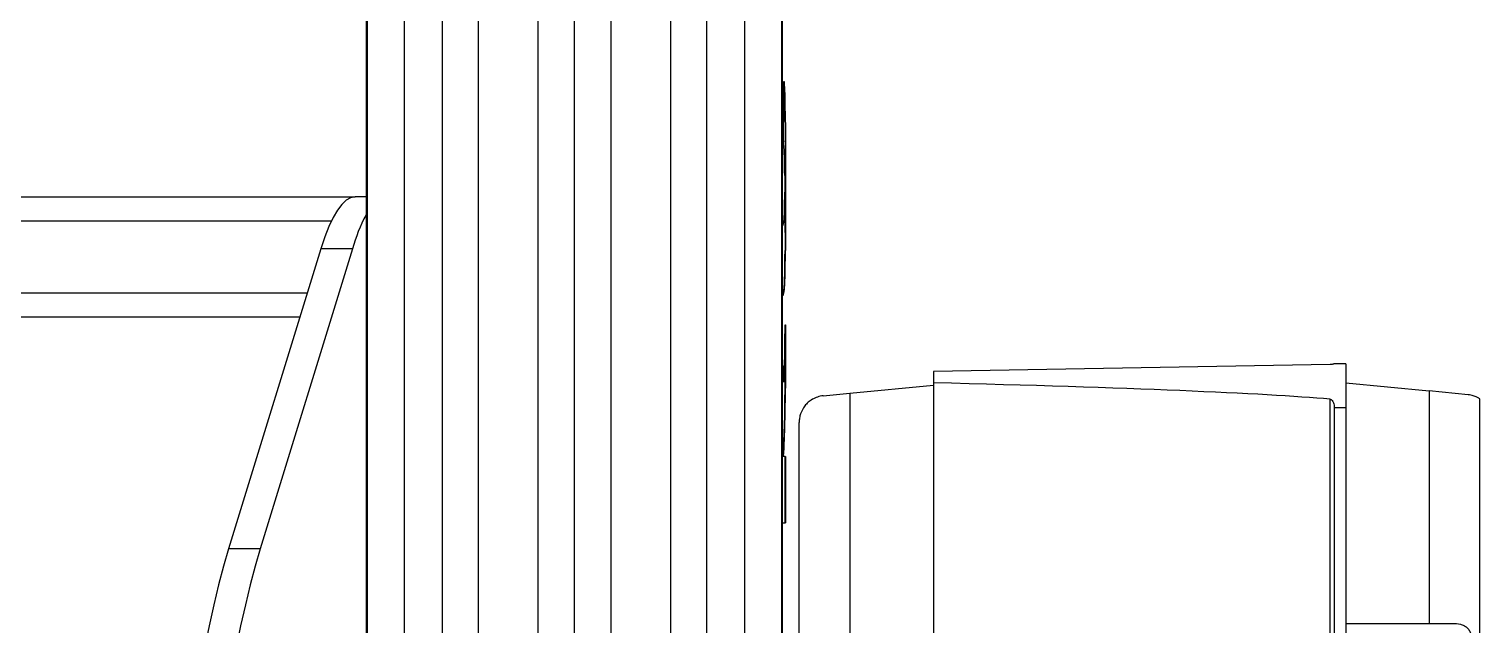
# Model space of a CAD drawing. Header units: centimetres. Extents: x 470464 to 524273, y 49611 to 59074.
# Drawn here: x 488116.6 to 488152.84, y 54009.38 to 54024.26 of the extents above; entities that cross this region are included whole.
import ezdxf

# ---------------------------------------------------------------- set-up
doc = ezdxf.new("R2010")
doc.units = ezdxf.units.CM
doc.header["$MEASUREMENT"] = 0
doc.layers.add('vinç', color=7, linetype='Continuous')

# ---------------------------------------------------------------- blocks, each defined once
blk = doc.blocks.new('fdtrhrghrtsehserhtr')
at = {"color": 2, "linetype": 'Continuous', "lineweight": 25}
for p, q in [((427558.187, 71814.099), (427531.966, 71814.099)), ((427531.856, 71813.806), (427531.762, 71812.833)), ((427537.568, 71812.833), (427537.568, 71813.414)), ((427531.561, 71810.749), (427531.762, 71812.833)), ((427531.762, 71812.833), (427537.568, 71812.833)), ((427537.568, 71810.749), (427537.568, 71812.833)), ((427531.082, 71810.749), (427531.082, 71810.459)), ((427531.082, 71810.749), (427532.182, 71810.749)), ((427532.182, 71810.749), (427532.182, 71810.459)), ((427532.182, 71810.749), (427557.97, 71810.749)), ((427532.182, 71810.459), (427557.97, 71810.459)), ((427531.103, 71810.354), (427531.276, 71800.449)), ((427558.184, 71810.354), (427531.969, 71810.354)), ((427531.276, 71800.449), (427531.559, 71800.449)), ((427531.559, 71800.449), (427558.594, 71800.449)), ((427531.819, 71798.365), (427531.618, 71800.449)), ((427531.819, 71798.365), (427558.368, 71798.365)), ((427531.883, 71797.701), (427531.819, 71798.365)), ((427549.982, 71797.099), (427532.546, 71797.099)), ((427909.419, 71796.684), (427339.423, 71796.684)), ((427339.423, 71796.657), (427909.419, 71796.657)), ((427524.036, 71796.716), (427524.036, 71796.726)), ((427524.042, 71796.716), (427524.042, 71796.726)), ((427524.098, 71796.722), (427524.098, 71796.732)), ((427524.165, 71796.728), (427524.165, 71796.738)), ((427524.242, 71796.732), (427524.242, 71796.742)), ((427524.33, 71796.735), (427524.33, 71796.745)), ((427524.428, 71796.738), (427524.428, 71796.748)), ((427524.536, 71796.74), (427524.536, 71796.75)), ((427524.655, 71796.742), (427524.655, 71796.752)), ((427524.781, 71796.743), (427524.781, 71796.753)), ((427524.916, 71796.744), (427524.916, 71796.754)), ((427525.06, 71796.745), (427525.06, 71796.755)), ((427525.213, 71796.745), (427525.213, 71796.755)), ((427525.373, 71796.745), (427525.373, 71796.755)), ((427527.753, 71796.755), (427525.516, 71796.755)), ((427525.542, 71796.745), (427525.516, 71796.745)), ((427525.542, 71796.745), (427525.542, 71796.755)), ((427525.718, 71796.755), (427525.901, 71796.755)), ((427525.718, 71796.745), (427525.718, 71796.755)), ((427525.901, 71796.745), (427525.718, 71796.745)), ((427525.901, 71796.755), (427526.091, 71796.755)), ((427525.901, 71796.745), (427525.901, 71796.755)), ((427526.091, 71796.745), (427525.901, 71796.745)), ((427526.091, 71796.755), (427526.288, 71796.755)), ((427526.091, 71796.745), (427526.091, 71796.755)), ((427526.288, 71796.745), (427526.091, 71796.745)), ((427526.288, 71796.755), (427526.491, 71796.755)), ((427526.288, 71796.745), (427526.288, 71796.755)), ((427526.491, 71796.745), (427526.288, 71796.745)), ((427526.328, 71796.736), (427526.456, 71796.737)), ((427526.456, 71796.737), (427526.594, 71796.737)), ((427526.491, 71796.755), (427526.699, 71796.755)), ((427526.491, 71796.745), (427526.491, 71796.755)), ((427526.699, 71796.745), (427526.491, 71796.745)), ((427526.594, 71796.737), (427526.701, 71796.737)), ((427526.699, 71796.755), (427526.9, 71796.755)), ((427526.699, 71796.745), (427526.699, 71796.755)), ((427526.9, 71796.745), (427526.699, 71796.745)), ((427526.701, 71796.737), (427526.894, 71796.736)), ((427526.894, 71796.736), (427526.988, 71796.736)), ((427526.9, 71796.745), (427526.9, 71796.755)), ((427526.9, 71796.755), (427527.095, 71796.755)), ((427527.095, 71796.745), (427526.9, 71796.745)), ((427527.095, 71796.755), (427527.282, 71796.755)), ((427527.095, 71796.745), (427527.095, 71796.755)), ((427527.282, 71796.745), (427527.095, 71796.745)), ((427527.282, 71796.755), (427527.463, 71796.755)), ((427527.282, 71796.745), (427527.282, 71796.755)), ((427527.463, 71796.745), (427527.282, 71796.745)), ((427527.463, 71796.755), (427527.636, 71796.755)), ((427527.463, 71796.745), (427527.463, 71796.755)), ((427527.636, 71796.745), (427527.463, 71796.745)), ((427527.636, 71796.745), (427527.636, 71796.755)), ((427527.802, 71796.745), (427527.753, 71796.745)), ((427527.802, 71796.745), (427527.802, 71796.755)), ((427527.961, 71796.745), (427527.961, 71796.755)), ((427528.112, 71796.745), (427528.112, 71796.755)), ((427528.255, 71796.745), (427528.255, 71796.755)), ((427528.39, 71796.744), (427528.39, 71796.754)), ((427528.518, 71796.743), (427528.518, 71796.753)), ((427528.637, 71796.742), (427528.637, 71796.752)), ((427528.749, 71796.74), (427528.749, 71796.75)), ((427528.851, 71796.738), (427528.851, 71796.748)), ((427528.945, 71796.736), (427528.945, 71796.746)), ((427529.03, 71796.733), (427529.03, 71796.743)), ((427529.107, 71796.729), (427529.107, 71796.739)), ((427529.174, 71796.725), (427529.174, 71796.735)), ((427529.283, 71796.714), (427529.283, 71796.724)), ((427529.352, 71796.699), (427529.352, 71796.709)), ((427529.373, 71796.69), (427529.373, 71796.7)), ((427529.384, 71796.684), (427529.384, 71796.69)), ((427530.114, 71796.755), (427531.693, 71796.755)), ((427530.114, 71796.745), (427530.114, 71796.755)), ((427531.693, 71796.745), (427530.114, 71796.745)), ((427531.761, 71796.755), (427530.183, 71796.755)), ((427531.693, 71796.745), (427531.693, 71796.755)), ((427535.058, 71796.755), (427533.402, 71796.755)), ((427533.402, 71796.755), (427535.058, 71796.755)), ((427533.402, 71796.755), (427533.402, 71796.755)), ((427533.402, 71796.745), (427533.402, 71796.755)), ((427533.402, 71796.745), (427533.402, 71796.699)), ((427535.058, 71796.745), (427533.402, 71796.745)), ((427535.058, 71796.755), (427535.058, 71796.755)), ((427535.058, 71796.745), (427535.058, 71796.755)), ((427535.058, 71796.684), (427535.058, 71796.745)), ((427339.423, 71795.731), (427909.419, 71795.731)), ((427339.423, 71794.788), (427784.918, 71794.788)), ((427339.423, 71793.882), (427784.918, 71793.882)), ((427339.423, 71792.397), (427784.918, 71792.397)), ((427339.423, 71791.484), (427784.918, 71791.484)), ((427339.423, 71790.571), (427784.918, 71790.571)), ((427339.423, 71789.086), (427784.918, 71789.086)), ((427339.423, 71788.18), (427788.976, 71788.18)), ((427339.423, 71787.237), (427789.774, 71787.237)), ((427339.423, 71786.311), (427790.557, 71786.311)), ((427339.423, 71786.284), (427790.58, 71786.284)), ((427526.918, 71786.284), (427526.918, 71786.008)), ((427526.918, 71731.989), (427526.918, 71786.008)), ((427528.213, 71785.942), (427535.706, 71783.64)), ((427528.213, 71785.942), (427528.213, 71785.154)), ((427527.518, 71732.582), (427527.518, 71785.416)), ((427528.213, 71785.154), (427535.706, 71782.852)), ((427529.318, 71784.814), (427529.318, 71733.183)), ((427529.918, 71784.63), (427529.918, 71733.368)), ((427535.706, 71783.64), (427535.706, 71782.852))]:
    blk.add_line(p, q, dxfattribs=at)
at = {"color": 2, "linetype": 'Continuous', "lineweight": 25, "flags": 128}
for points in [[(427526.918, 71786.008), (427526.939, 71785.897), (427527.001, 71785.786), (427527.104, 71785.676), (427527.247, 71785.567), (427527.431, 71785.46), (427527.653, 71785.355), (427527.914, 71785.253), (427528.213, 71785.154)], [(427535.706, 71783.64), (427536.14, 71783.513), (427536.606, 71783.389), (427537.101, 71783.269), (427537.625, 71783.152), (427538.178, 71783.04), (427538.757, 71782.931), (427539.363, 71782.827), (427539.993, 71782.728), (427540.647, 71782.633), (427541.324, 71782.544), (427542.022, 71782.459), (427542.741, 71782.38), (427543.478, 71782.306), (427544.232, 71782.237), (427545.003, 71782.174), (427545.788, 71782.117), (427546.587, 71782.066), (427547.397, 71782.021), (427548.218, 71781.982)], [(427535.706, 71782.852), (427536.14, 71782.725), (427536.606, 71782.601), (427537.101, 71782.481), (427537.625, 71782.364), (427538.178, 71782.252), (427538.757, 71782.143), (427539.363, 71782.04), (427539.993, 71781.94), (427540.647, 71781.846), (427541.324, 71781.756), (427542.022, 71781.671), (427542.741, 71781.592), (427543.478, 71781.518), (427544.232, 71781.449), (427545.003, 71781.387), (427545.788, 71781.329), (427546.587, 71781.278), (427547.397, 71781.233), (427548.218, 71781.194)]]:
    blk.add_lwpolyline(points, dxfattribs=at)
at = {"color": 2, "linetype": 'Continuous', "lineweight": 25}
blk.add_arc((427529.37, 71790.04), 4.258, 241.892, 254.2292, dxfattribs=at)
for centre, major_axis, ratio, start_param, end_param in [((427532.182, 71748.536), (0, 63.019), 0.017455, 0.1955, 0.602764), ((427510.73, 71742.338), (402.213, 0), 0.13527, 1.533762, 1.537709), ((427524.543, 71742.338), (0, 54.417), 0.282376, 0.028956, 0.032621), ((427524.543, 71742.338), (0, 54.407), 0.282376, 0.028961, 0.032627), ((427524.654, 71742.338), (0, 54.417), 0.353106, 0.025476, 0.028956), ((427524.654, 71742.338), (0, 54.407), 0.353106, 0.02548, 0.028961), ((427524.763, 71742.338), (0, 54.417), 0.431497, 0.022181, 0.025476), ((427524.763, 71742.338), (0, 54.407), 0.431497, 0.022186, 0.02548), ((427524.869, 71742.338), (0, 54.417), 0.518962, 0.019073, 0.022181), ((427524.869, 71742.338), (0, 54.407), 0.518962, 0.019077, 0.022186), ((427524.971, 71742.338), (0, 54.417), 0.617286, 0.016152, 0.019073), ((427524.971, 71742.338), (0, 54.407), 0.617286, 0.016155, 0.019077), ((427525.069, 71742.338), (0, 54.417), 0.728752, 0.013419, 0.016152), ((427525.069, 71742.338), (0, 54.407), 0.728752, 0.013421, 0.016155), ((427525.158, 71742.338), (0, 54.417), 0.850556, 0.010868, 0.013419), ((427525.158, 71742.338), (0, 54.407), 0.850556, 0.01087, 0.013421), ((427525.24, 71742.338), (0, 54.417), 0.990596, 0.008518, 0.010868), ((427525.24, 71742.338), (0, 54.407), 0.990596, 0.00852, 0.01087), ((427525.317, 71742.338), (62.953, 0), 0.864408, 1.577166, 1.579315), ((427525.317, 71742.338), (62.942, 0), 0.864408, 1.577167, 1.579316), ((427525.387, 71742.338), (73.834, 0), 0.737026, 1.575218, 1.577166), ((427525.387, 71742.338), (73.82, 0), 0.737026, 1.575219, 1.577167), ((427525.986, 71742.338), (0, 54.407), 0.181917, 0.033779, 0.036237), ((427526.226, 71742.338), (0, 54.407), 0.312494, 0.029126, 0.033779), ((427526.469, 71742.338), (0, 54.407), 0.465543, 0.026987, 0.029126), ((427526.667, 71742.338), (0, 54.407), 0.600637, 0.025011, 0.026987), ((427526.874, 71742.338), (0, 54.407), 0.752656, 0.023189, 0.025011), ((427527.163, 71742.338), (0, 54.407), 0.981608, 0.021585, 0.023189), ((427527.523, 71742.338), (70.105, 0), 0.776087, 1.591014, 1.592381), ((427528.01, 71742.338), (94.176, 0), 0.577723, 1.589887, 1.591014), ((427525.562, 71742.338), (77.606, 0), 0.701069, 1.550133, 1.551249), ((427525.957, 71742.338), (58.459, 0), 0.930701, 1.548731, 1.550133), ((427526.292, 71742.338), (0, 54.407), 0.795588, 6.259374, 6.26112), ((427526.533, 71742.338), (0, 54.407), 0.609809, 6.257273, 6.259374), ((427526.728, 71742.338), (0, 54.407), 0.47144, 6.254807, 6.257273), ((427526.916, 71742.338), (0, 54.407), 0.349632, 6.251927, 6.254807), ((427527.075, 71742.338), (0, 54.407), 0.255664, 6.248605, 6.251927), ((427527.217, 71742.338), (0, 54.407), 0.180149, 6.244834, 6.248605), ((427527.361, 71742.338), (0, 54.407), 0.11121, 6.240555, 6.244834), ((427527.488, 71742.338), (0, 54.407), 0.056459, 6.235748, 6.240555), ((427527.753, 71742.338), (144.429, 0), 0.376709, 1.570796, 1.571604), ((427527.9, 71742.338), (72.834, 0), 0.747142, 1.564063, 1.565919), ((427527.9, 71742.338), (72.821, 0), 0.747142, 1.564061, 1.565918), ((427527.968, 71742.338), (62.7, 0), 0.867904, 1.562032, 1.564063), ((427527.968, 71742.338), (62.688, 0), 0.867904, 1.56203, 1.564061), ((427528.043, 71742.338), (0, 54.417), 0.994934, 6.272214, 6.274421), ((427528.043, 71742.338), (0, 54.407), 0.994934, 6.272212, 6.274419), ((427528.121, 71742.338), (0, 54.417), 0.864939, 6.269849, 6.272214), ((427528.121, 71742.338), (0, 54.407), 0.864939, 6.269847, 6.272212), ((427528.205, 71742.338), (0, 54.417), 0.748797, 6.267331, 6.269849), ((427528.205, 71742.338), (0, 54.407), 0.748797, 6.267328, 6.269847), ((427528.294, 71742.338), (0, 54.417), 0.645683, 6.264658, 6.267331), ((427528.294, 71742.338), (0, 54.407), 0.645683, 6.264654, 6.267328), ((427528.387, 71742.338), (0, 54.417), 0.55373, 6.261831, 6.264658), ((427528.387, 71742.338), (0, 54.407), 0.55373, 6.261827, 6.264654), ((427528.483, 71742.338), (0, 54.417), 0.471157, 6.258851, 6.261831), ((427528.483, 71742.338), (0, 54.407), 0.471157, 6.258847, 6.261827), ((427528.582, 71742.338), (0, 54.417), 0.396541, 6.255718, 6.258851), ((427528.582, 71742.338), (0, 54.407), 0.396541, 6.255713, 6.258847), ((427528.73, 71742.338), (0, 54.417), 0.297055, 6.249011, 6.255718), ((427528.73, 71742.338), (0, 54.407), 0.297055, 6.249004, 6.255713), ((427528.953, 71742.338), (0, 54.417), 0.177304, 6.241778, 6.249011), ((427528.953, 71742.338), (0, 54.407), 0.177304, 6.241771, 6.249004), ((427529.13, 71742.338), (0, 54.417), 0.098497, 6.237963, 6.241778), ((427529.13, 71742.338), (0, 54.407), 0.098497, 6.237955, 6.241771), ((427529.248, 71742.338), (0, 54.417), 0.050734, 6.234012, 6.237963), ((427529.248, 71742.338), (0, 54.407), 0.050734, 6.235618, 6.237955), ((427530.183, 71742.338), (0, 54.417), 0.744004, 0, 0.001715), ((427530.183, 71742.338), (0, 54.407), 0.744004, 6.249675, 6.28147), ((427532.386, 71742.338), (0, 54.417), 0.464426, 0.036822, 0.051283), ((427532.386, 71742.338), (0, 54.407), 0.464426, 0.03351, 0.047567), ((427531.761, 71742.338), (0, 54.417), 0.729377, 6.241825, 6.284901), ((427531.761, 71742.338), (0, 54.407), 0.729377, 6.241817, 6.284901)]:
    blk.add_ellipse(centre, major_axis=major_axis, ratio=ratio, start_param=start_param, end_param=end_param, dxfattribs=at)
for points, knots in [([(427531.966, 71814.099), (427531.966, 71814.099), (427531.961, 71814.092), (427531.948, 71814.073), (427531.943, 71814.066), (427531.932, 71814.047), (427531.926, 71814.036), (427531.907, 71813.999), (427531.893, 71813.968), (427531.87, 71813.896), (427531.86, 71813.854), (427531.856, 71813.806)], [0, 0, 0, 0, 0.25, 0.25, 0.375, 0.375, 0.5, 0.5, 0.75, 0.75, 1, 1, 1, 1]), ([(427537.568, 71813.414), (427537.568, 71813.484), (427537.573, 71813.55), (427537.596, 71813.64), (427537.606, 71813.669), (427537.633, 71813.723), (427537.65, 71813.748), (427537.69, 71813.793), (427537.714, 71813.813), (427537.77, 71813.848), (427537.802, 71813.863), (427537.853, 71813.88), (427537.871, 71813.885), (427537.908, 71813.894), (427537.927, 71813.898), (427537.966, 71813.903), (427537.986, 71813.906), (427538.026, 71813.909), (427538.047, 71813.909), (427538.087, 71813.909), (427538.107, 71813.909), (427538.148, 71813.906), (427538.168, 71813.904), (427538.227, 71813.895), (427538.264, 71813.887), (427538.333, 71813.863), (427538.365, 71813.849), (427538.407, 71813.823), (427538.42, 71813.813), (427538.444, 71813.793), (427538.455, 71813.783), (427538.486, 71813.749), (427538.503, 71813.724), (427538.53, 71813.67), (427538.54, 71813.642), (427538.555, 71813.581), (427538.561, 71813.549), (427538.567, 71813.483), (427538.568, 71813.45), (427538.568, 71813.414)], [0, 0, 0, 0, 0.125, 0.125, 0.1875, 0.1875, 0.25, 0.25, 0.3125, 0.3125, 0.375, 0.375, 0.40625, 0.40625, 0.4375, 0.4375, 0.46875, 0.46875, 0.5, 0.5, 0.53125, 0.53125, 0.5625, 0.5625, 0.625, 0.625, 0.6875, 0.6875, 0.71875, 0.71875, 0.75, 0.75, 0.8125, 0.8125, 0.875, 0.875, 0.9375, 0.9375, 1, 1, 1, 1]), ([(427531.082, 71810.459), (427531.082, 71810.459), (427531.083, 71810.457), (427531.085, 71810.451), (427531.087, 71810.446), (427531.092, 71810.431), (427531.095, 71810.422), (427531.099, 71810.401), (427531.1, 71810.393), (427531.102, 71810.375), (427531.103, 71810.365), (427531.103, 71810.354)], [0, 0, 0, 0, 0.25, 0.25, 0.5, 0.5, 0.75, 0.75, 0.875, 0.875, 1, 1, 1, 1]), ([(427531.969, 71810.354), (427531.97, 71810.365), (427531.973, 71810.375), (427531.985, 71810.393), (427531.992, 71810.401), (427532.017, 71810.422), (427532.036, 71810.431), (427532.076, 71810.446), (427532.097, 71810.451), (427532.139, 71810.457), (427532.161, 71810.459), (427532.182, 71810.459)], [0, 0, 0, 0, 0.125, 0.125, 0.25, 0.25, 0.5, 0.5, 0.75, 0.75, 1, 1, 1, 1]), ([(427531.883, 71797.701), (427531.888, 71797.648), (427531.899, 71797.6), (427531.921, 71797.532), (427531.93, 71797.51), (427531.949, 71797.468), (427531.96, 71797.448), (427531.993, 71797.39), (427532.018, 71797.356), (427532.073, 71797.294), (427532.103, 71797.266), (427532.196, 71797.193), (427532.262, 71797.158), (427532.366, 71797.122), (427532.402, 71797.113), (427532.456, 71797.105), (427532.474, 71797.102), (427532.501, 71797.1), (427532.51, 71797.1), (427532.528, 71797.099), (427532.537, 71797.099), (427532.546, 71797.099)], [0, 0, 0, 0, 0.125, 0.125, 0.1875, 0.1875, 0.25, 0.25, 0.375, 0.375, 0.5, 0.5, 0.75, 0.75, 0.875, 0.875, 0.9375, 0.9375, 0.96875, 0.96875, 1, 1, 1, 1])]:
    blk.add_open_spline(points, degree=3, knots=knots, dxfattribs=at)
for points in [[(427524.036, 71796.726), (427524.038, 71796.726), (427524.04, 71796.726), (427524.042, 71796.726)], [(427524.036, 71796.716), (427524.038, 71796.716), (427524.04, 71796.716), (427524.042, 71796.716)], [(427525.06, 71796.755), (427525.111, 71796.755), (427525.162, 71796.755), (427525.213, 71796.755)], [(427525.06, 71796.745), (427525.111, 71796.745), (427525.162, 71796.745), (427525.213, 71796.745)], [(427525.213, 71796.755), (427525.266, 71796.755), (427525.32, 71796.755), (427525.373, 71796.755)], [(427525.213, 71796.745), (427525.266, 71796.745), (427525.32, 71796.745), (427525.373, 71796.745)], [(427525.373, 71796.755), (427525.43, 71796.755), (427525.486, 71796.755), (427525.542, 71796.755)], [(427525.373, 71796.745), (427525.421, 71796.745), (427525.468, 71796.745), (427525.516, 71796.745)], [(427525.542, 71796.755), (427525.601, 71796.755), (427525.66, 71796.755), (427525.718, 71796.755)], [(427525.542, 71796.745), (427525.601, 71796.745), (427525.66, 71796.745), (427525.718, 71796.745)], [(427525.628, 71796.71), (427525.626, 71796.709), (427525.624, 71796.709), (427525.622, 71796.708)], [(427526.328, 71796.736), (427526.29, 71796.736), (427526.251, 71796.736), (427526.212, 71796.735)], [(427527.078, 71796.735), (427527.048, 71796.735), (427527.018, 71796.735), (427526.988, 71796.736)], [(427527.636, 71796.755), (427527.692, 71796.755), (427527.747, 71796.755), (427527.802, 71796.755)], [(427527.802, 71796.755), (427527.855, 71796.755), (427527.908, 71796.755), (427527.961, 71796.755)], [(427527.802, 71796.745), (427527.855, 71796.745), (427527.908, 71796.745), (427527.961, 71796.745)], [(427527.961, 71796.755), (427528.012, 71796.755), (427528.062, 71796.755), (427528.112, 71796.755)], [(427527.961, 71796.745), (427528.012, 71796.745), (427528.062, 71796.745), (427528.112, 71796.745)], [(427528.112, 71796.755), (427528.16, 71796.755), (427528.208, 71796.755), (427528.255, 71796.755)], [(427528.112, 71796.745), (427528.16, 71796.745), (427528.208, 71796.745), (427528.255, 71796.745)]]:
    blk.add_open_spline(points, degree=3, dxfattribs=at)
blk = doc.blocks.new('K')
at = {"layer": 'vinç', "color": 0, "rotation": 270}
blk.add_blockref('fdtrhrghrtsehserhtr', (416338.736, 473046.981), dxfattribs=at)

msp = doc.modelspace()

# ---------------------------------------------------------------- block references
msp.add_blockref('K', (0, 8500))

doc.saveas('drawing.dxf')
